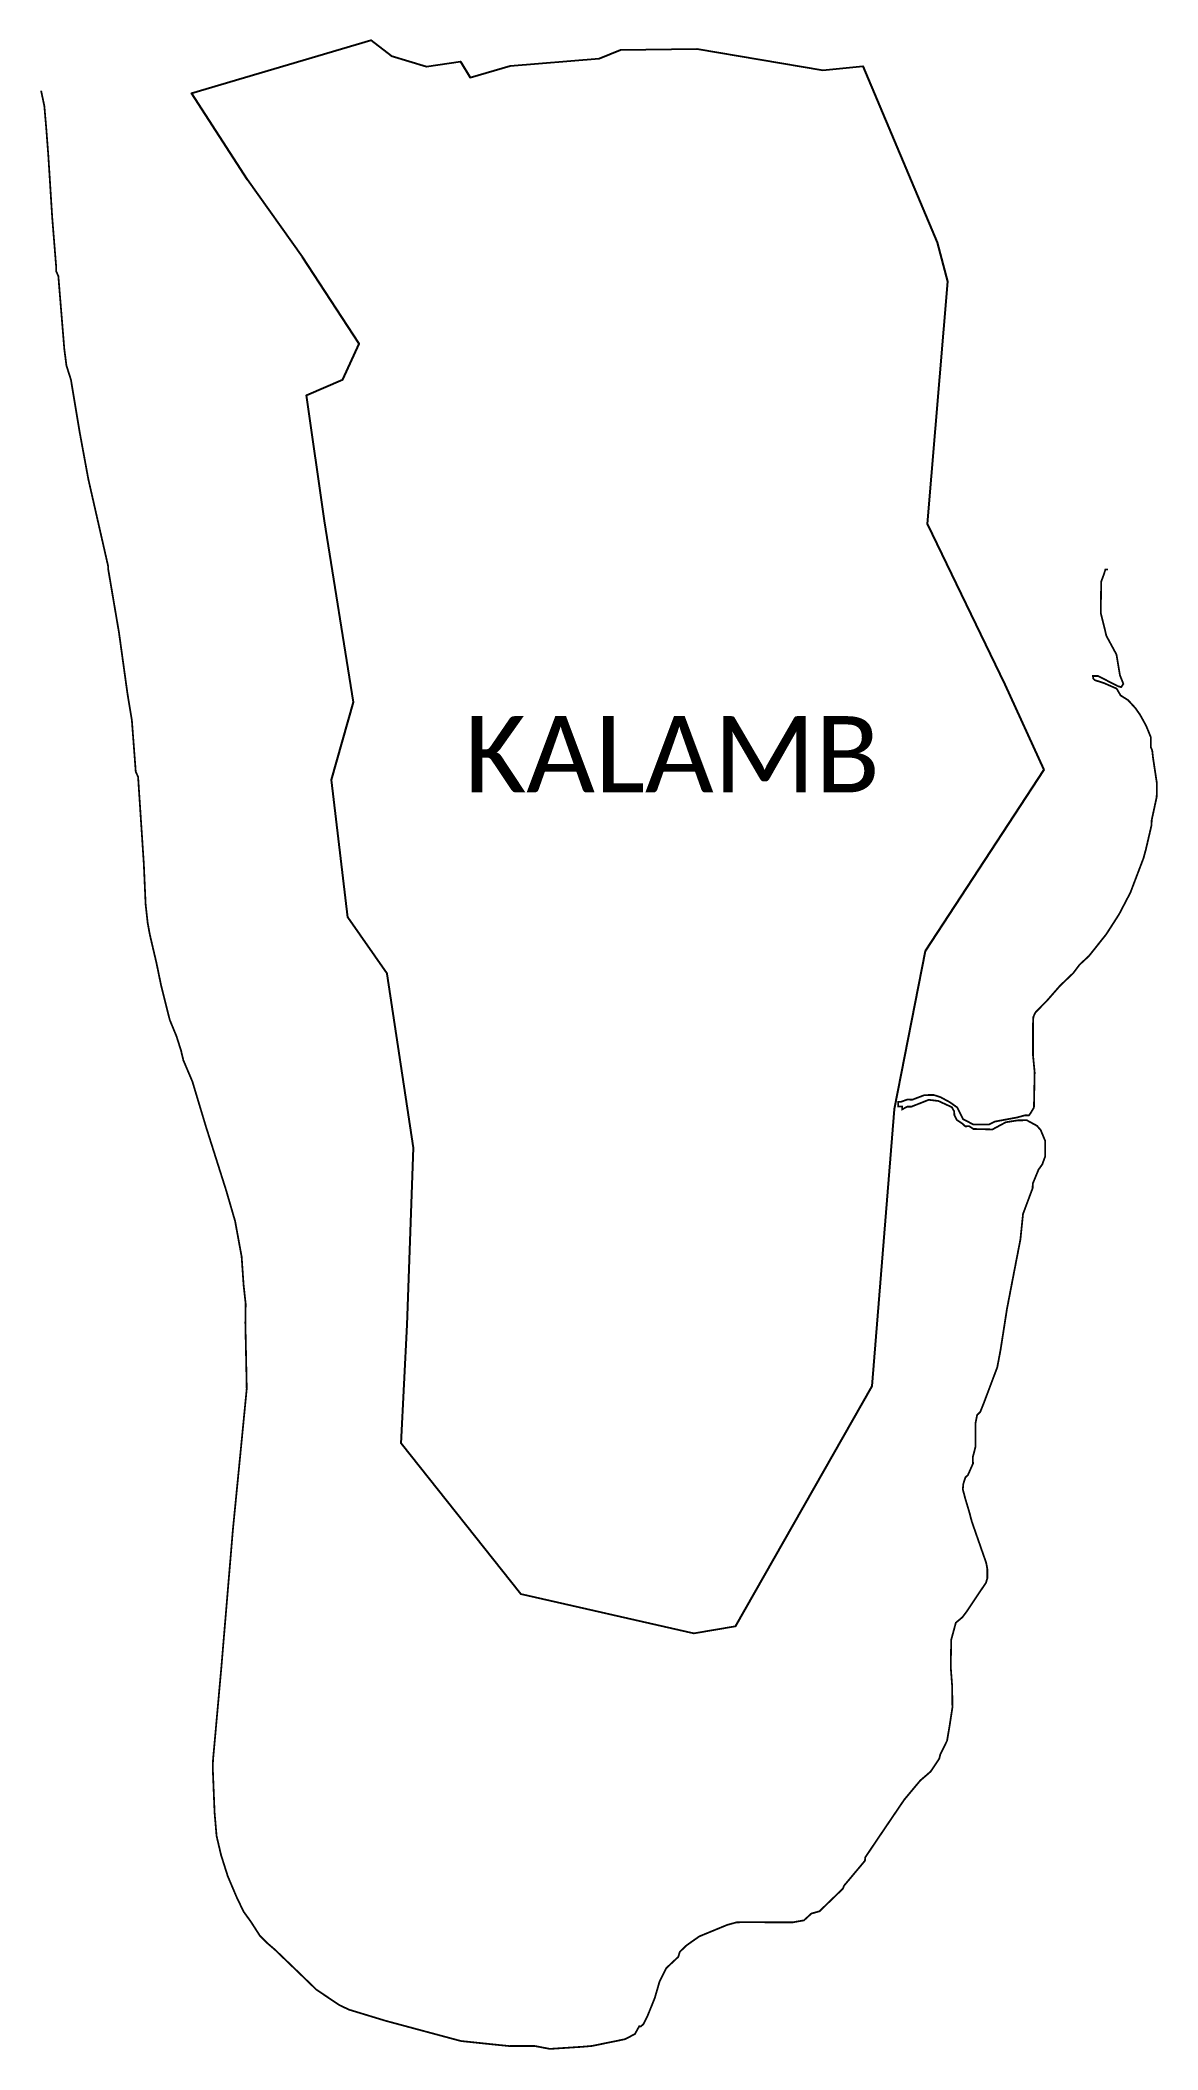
# Model space of a CAD drawing. Header units: metres. Extents: x 264430 to 266316, y 2145800 to 2149191.
import ezdxf

# ---------------------------------------------------------------- set-up
doc = ezdxf.new("R2010")
doc.units = ezdxf.units.M
for name, color, linetype in [('LOW TIDE LINE', 5, 'Continuous'), ('village', 3, 'Continuous'), ('VILLAGE NAME', 250, 'Continuous')]:
    doc.layers.add(name, color=color, linetype=linetype)
doc.styles.get("Standard").update_dxf_attribs({"font": 'simplex.shx'})

msp = doc.modelspace()

# ---------------------------------------------------------------- linework, layer by layer
at = {"layer": 'LOW TIDE LINE', "lineweight": 18, "const_width": 3}
msp.add_lwpolyline([(266232.3, 2148297.9), (266227.9, 2148297.8), (266225, 2148288.9), (266220.8, 2148277.4), (266220.1, 2148224.4), (266229.7, 2148185.8), (266246.6, 2148154.6), (266252.4, 2148119.8), (266256.8, 2148108.8), (266258.2, 2148105.1), (266254.6, 2148099.5), (266248.8, 2148101.2), (266215.7, 2148118.3), (266206.9, 2148118.4), (266207.4, 2148114.1), (266210, 2148111.3), (266225, 2148106.6), (266246.9, 2148097), (266253.6, 2148085.5), (266266.2, 2148077.6), (266278.4, 2148064.3), (266286.4, 2148053), (266296.7, 2148034.3), (266304.6, 2148015), (266304.5, 2147998.6), (266307, 2147992.4), (266308.3, 2147980.4), (266314.9, 2147936.8), (266314.5, 2147914.2), (266306, 2147874.9), (266305.8, 2147866.6), (266296.2, 2147825.5), (266292.3, 2147811.1), (266270.1, 2147752.8), (266251.1, 2147716.4), (266229.4, 2147682.6), (266200.1, 2147645.8), (266184.4, 2147631.3), (266173.9, 2147617.3), (266151.4, 2147595.7), (266129.2, 2147570.4), (266112.4, 2147553.3), (266109.9, 2147550.6), (266106.3, 2147543.2), (266105.7, 2147530.9), (266105.8, 2147477.6), (266108.5, 2147449.6), (266107.3, 2147390.1), (266101.7, 2147380.8), (266098.8, 2147376.9), (266091.9, 2147377), (266079.2, 2147373.5), (266041.4, 2147366.5), (266031.5, 2147361.7), (266004.9, 2147361.6), (265987.7, 2147370.6), (265977.9, 2147390.3), (265965.1, 2147399.3), (265949.8, 2147407.6), (265938.4, 2147411.3), (265922.6, 2147411.2), (265902, 2147403.4), (265893.6, 2147403.7), (265882.8, 2147399.8), (265878, 2147399.6), (265878.2, 2147391.9), (265885, 2147391.7), (265885.1, 2147387.2), (265893.8, 2147391.7), (265900.4, 2147391.6), (265929.8, 2147403.2), (265945.9, 2147401.3), (265968.7, 2147390.8), (265972.7, 2147383.6), (265973, 2147377.2), (265977.2, 2147369.3), (265986.7, 2147362.8), (265991.5, 2147358.4), (265997.9, 2147358.8), (266005.1, 2147354), (266037.2, 2147353.2), (266059.9, 2147365.4), (266079.9, 2147368.5), (266095.1, 2147368.8), (266112.4, 2147359.4), (266118.7, 2147352.2), (266126.1, 2147334.4), (266126.2, 2147316.1), (266126.1, 2147307.2), (266121.3, 2147294.1), (266115.2, 2147285.7), (266105.4, 2147262), (266105.1, 2147254.1), (266088.9, 2147210.7), (266084.5, 2147167.8), (266074.1, 2147114.3), (266061.8, 2147050.5), (266050.9, 2146980.9), (266045.4, 2146951.9), (266022.5, 2146891), (266016.6, 2146876.4), (266011.5, 2146871.6), (266008.8, 2146858.2), (266008.6, 2146817.9), (266004.2, 2146800.4), (266004.4, 2146789.3), (265995.8, 2146769.9), (265991.7, 2146766.3), (265988, 2146754.8), (265987.3, 2146746.1), (265990.8, 2146732.3), (265998.5, 2146706.6), (266002.4, 2146691.6), (266026.7, 2146622), (266028.6, 2146611.8), (266028.6, 2146595.9), (266026.3, 2146588.1), (266016.4, 2146573.6), (265993.9, 2146539.9), (265986.6, 2146530.2), (265975.5, 2146520.9), (265967.6, 2146491.9), (265967.4, 2146475.9), (265966.9, 2146445.8), (265969.3, 2146413.4), (265969.7, 2146377.8), (265965.1, 2146348), (265960.7, 2146321.9), (265949.3, 2146298.9), (265947.5, 2146291.5), (265932.9, 2146269.7), (265915.4, 2146254.6), (265903.5, 2146240.4), (265888.4, 2146222.3), (265842.3, 2146154.3), (265822.7, 2146125.1), (265822, 2146119.2), (265786.8, 2146077.2), (265784.9, 2146072.2), (265745.3, 2146034), (265731.7, 2146030.2), (265719.1, 2146018.7), (265700.5, 2146015.4), (265614.3, 2146015.5), (265605.6, 2146015.4), (265589.8, 2146011.1), (265542.4, 2145991.6), (265521.1, 2145976.6), (265509.7, 2145965.7), (265506.9, 2145957), (265486.7, 2145938), (265475.5, 2145915.8), (265467.3, 2145887.6), (265455.5, 2145858.4), (265448, 2145843.4), (265443.6, 2145839.6), (265441.1, 2145840.1), (265433.9, 2145827), (265417.3, 2145818.2), (265361.4, 2145806.8), (265345.5, 2145805.4), (265290.2, 2145801.8), (265264.7, 2145806.7), (265221.9, 2145806.6), (265197.1, 2145809.1), (265140.1, 2145815.1), (265012.7, 2145849.3), (264951.6, 2145867.9), (264935.1, 2145875.6), (264896, 2145901.9), (264864.6, 2145932.3), (264826.1, 2145969.3), (264814, 2145979.7), (264800.7, 2145992.9), (264785.2, 2146017), (264773.5, 2146033.1), (264761.9, 2146057.1), (264746.6, 2146093.1), (264735.2, 2146129.1), (264727.7, 2146161), (264724.3, 2146200.8), (264721.4, 2146272.4), (264721.6, 2146288.3), (264735.9, 2146447.2), (264755.2, 2146677.5), (264769.3, 2146820.4), (264778.6, 2146915.7), (264776.3, 2147027.1), (264776.8, 2147058.9), (264773.3, 2147090.8), (264770, 2147138.5), (264759, 2147198.4), (264743.9, 2147250.3), (264724.9, 2147310.2), (264709.7, 2147358.1), (264686.9, 2147434), (264671.6, 2147470), (264667.8, 2147486), (264660.2, 2147510), (264648.7, 2147538), (264633.7, 2147597.9), (264626.3, 2147633.8), (264615.1, 2147681.6), (264611.4, 2147701.6), (264607.9, 2147733.4), (264604.9, 2147801.1), (264595.2, 2147948.4), (264591.3, 2147956.4), (264584.7, 2148043.9), (264577.4, 2148087.8), (264563, 2148191.4), (264544.7, 2148299), (264544.8, 2148303), (264511.2, 2148450.6), (264496.5, 2148530.4), (264481.9, 2148618.1), (264474.3, 2148642), (264470.7, 2148669.9), (264460.6, 2148793.3), (264456.8, 2148801.4), (264456.9, 2148809.3), (264450.2, 2148892.9), (264443.7, 2148996.4), (264440.4, 2149040.2), (264437, 2149080), (264431.5, 2149105.9)], dxfattribs=at)
at = {"layer": 'village', "color": 3}
msp.add_polyline3d([(266124.2, 2147960.1, 0), (265923.8, 2147653.8, 0), (265871.6, 2147387.3, 0), (265833.6, 2146920.2, 0), (265603, 2146514.5, 0), (265533.3, 2146502.6, 0), (265241.2, 2146568.8, 0), (265039.3, 2146823.2, 0), (265049.5, 2147023.8, 0), (265060.1, 2147322.3, 0), (265015.6, 2147615.9, 0), (264949.1, 2147710.7, 0), (264921.6, 2147942.9, 0), (264958.9, 2148074.3, 0), (264910.1, 2148379.9, 0), (264879.6, 2148592.3, 0), (264940.9, 2148618.4, 0), (264968.4, 2148678.8, 0), (264872.8, 2148824.8, 0), (264779.8, 2148955.6, 0), (264685.1, 2149101.9, 0), (264988.3, 2149191.1, 0), (265022.5, 2149164.7, 0), (265081.9, 2149146.7, 0), (265139.4, 2149155.1, 0), (265155.8, 2149128.4, 0), (265223, 2149147.9, 0), (265373.7, 2149160.1, 0), (265409.4, 2149174.9, 0), (265538.2, 2149176.8, 0), (265751, 2149140.8, 0), (265818.4, 2149147.5, 0), (265944.1, 2148849.5, 0), (265961.6, 2148784, 0), (265927.1, 2148374.8, 0), (266058.3, 2148104.2, 0)], close=True, dxfattribs=at)

# ---------------------------------------------------------------- texts
at = {"layer": 'VILLAGE NAME', "insert": (265146.2, 2148050.6), "char_height": 128.647, "attachment_point": 1}
msp.add_mtext_dynamic_manual_height_columns('{\\fCalibri|b0|i0|c0|p34;KALAMB}', width=1149.767, gutter_width=643.2, heights=[0], dxfattribs=at)

doc.saveas('drawing.dxf')
